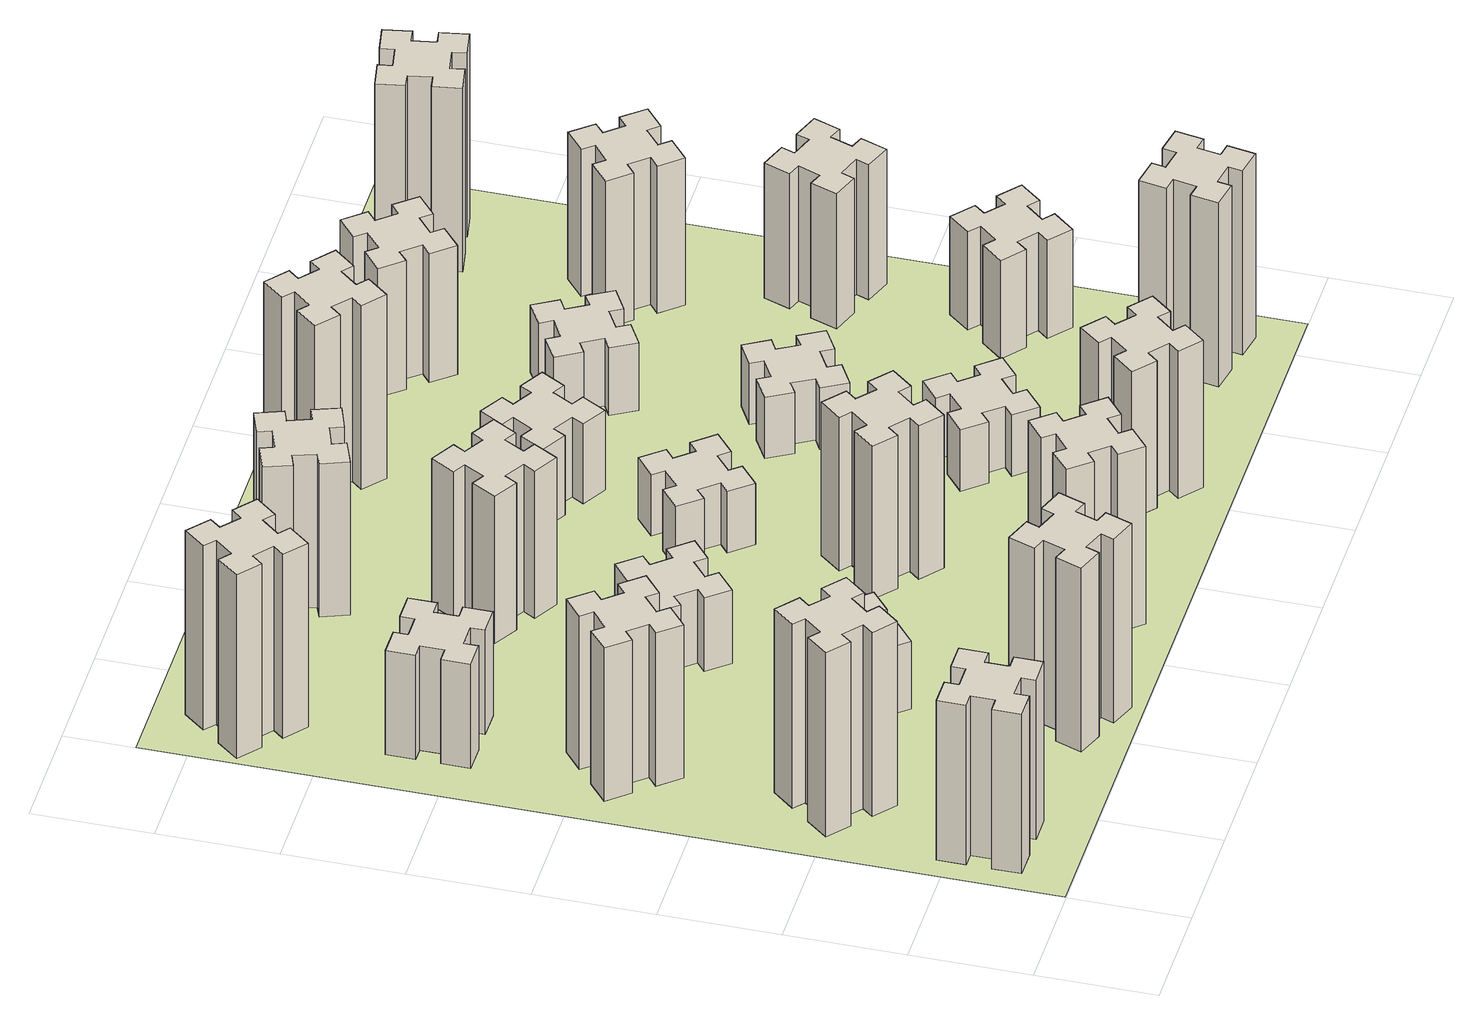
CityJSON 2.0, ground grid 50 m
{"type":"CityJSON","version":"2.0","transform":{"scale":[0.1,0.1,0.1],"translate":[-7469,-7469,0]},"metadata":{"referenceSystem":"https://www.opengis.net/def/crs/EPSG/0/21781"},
"CityObjects":{
"building1":{"type":"Building","attributes":{"class":"1000","function":"1000","usage":"1000","yearOfConstruction":2016,"roofType":"1000","measuredHeight":78,"storeysAboveGround":30,"storeysBelowGround":0},"geometry":[{"type":"Solid","lod":"1","boundaries":[[[[0,1,2,3,4,5,6,7,8,9,10,11,12,13,14,15,16,17,18,19]],[[17,16,20,21]],[[16,15,22,20]],[[15,14,23,22]],[[14,13,24,23]],[[13,12,25,24]],[[12,11,26,25]],[[11,10,27,26]],[[10,9,28,27]],[[9,8,29,28]],[[8,7,30,29]],[[7,6,31,30]],[[6,5,32,31]],[[5,4,33,32]],[[4,3,34,33]],[[3,2,35,34]],[[2,1,36,35]],[[1,0,37,36]],[[0,19,38,37]],[[19,18,39,38]],[[18,17,21,39]],[[24,25,26,27,28,29,30,31,32,33,34,35,36,37,38,39,21,20,22,23]]]]}]},
"building2":{"type":"Building","attributes":{"class":"1000","function":"1000","usage":"1000","yearOfConstruction":2016,"roofType":"1000","measuredHeight":90,"storeysAboveGround":30,"storeysBelowGround":0},"geometry":[{"type":"Solid","lod":"1","boundaries":[[[[40,41,42,43,44,45,46,47,48,49,50,51,52,53,54,55,56,57,58,59]],[[57,56,60,61]],[[56,55,62,60]],[[55,54,63,62]],[[54,53,64,63]],[[53,52,65,64]],[[52,51,66,65]],[[51,50,67,66]],[[50,49,68,67]],[[49,48,69,68]],[[48,47,70,69]],[[47,46,71,70]],[[46,45,72,71]],[[45,44,73,72]],[[44,43,74,73]],[[43,42,75,74]],[[42,41,76,75]],[[41,40,77,76]],[[40,59,78,77]],[[59,58,79,78]],[[58,57,61,79]],[[64,65,66,67,68,69,70,71,72,73,74,75,76,77,78,79,61,60,62,63]]]]}]},
"building3":{"type":"Building","attributes":{"class":"1000","function":"1000","usage":"1000","yearOfConstruction":2016,"roofType":"1000","measuredHeight":75,"storeysAboveGround":30,"storeysBelowGround":0},"geometry":[{"type":"Solid","lod":"1","boundaries":[[[[80,81,82,83,84,85,86,87,88,89,90,91,92,93,94,95,96,97,98,99]],[[97,96,100,101]],[[96,95,102,100]],[[95,94,103,102]],[[94,93,104,103]],[[93,92,105,104]],[[92,91,106,105]],[[91,90,107,106]],[[90,89,108,107]],[[89,88,109,108]],[[88,87,110,109]],[[87,86,111,110]],[[86,85,112,111]],[[85,84,113,112]],[[84,83,114,113]],[[83,82,115,114]],[[82,81,116,115]],[[81,80,117,116]],[[80,99,118,117]],[[99,98,119,118]],[[98,97,101,119]],[[104,105,106,107,108,109,110,111,112,113,114,115,116,117,118,119,101,100,102,103]]]]}]},
"building4":{"type":"Building","attributes":{"class":"1000","function":"1000","usage":"1000","yearOfConstruction":2016,"roofType":"1000","measuredHeight":51,"storeysAboveGround":30,"storeysBelowGround":0},"geometry":[{"type":"Solid","lod":"1","boundaries":[[[[120,121,122,123,124,125,126,127,128,129,130,131,132,133,134,135,136,137,138,139]],[[137,136,140,141]],[[136,135,142,140]],[[135,134,143,142]],[[134,133,144,143]],[[133,132,145,144]],[[132,131,146,145]],[[131,130,147,146]],[[130,129,148,147]],[[129,128,149,148]],[[128,127,150,149]],[[127,126,151,150]],[[126,125,152,151]],[[125,124,153,152]],[[124,123,154,153]],[[123,122,155,154]],[[122,121,156,155]],[[121,120,157,156]],[[120,139,158,157]],[[139,138,159,158]],[[138,137,141,159]],[[144,145,146,147,148,149,150,151,152,153,154,155,156,157,158,159,141,140,142,143]]]]}]},
"building5":{"type":"Building","attributes":{"class":"1000","function":"1000","usage":"1000","yearOfConstruction":2016,"roofType":"1000","measuredHeight":90,"storeysAboveGround":30,"storeysBelowGround":0},"geometry":[{"type":"Solid","lod":"1","boundaries":[[[[160,161,162,163,164,165,166,167,168,169,170,171,172,173,174,175,176,177,178,179]],[[177,176,180,181]],[[176,175,182,180]],[[175,174,183,182]],[[174,173,184,183]],[[173,172,185,184]],[[172,171,186,185]],[[171,170,187,186]],[[170,169,188,187]],[[169,168,189,188]],[[168,167,190,189]],[[167,166,191,190]],[[166,165,192,191]],[[165,164,193,192]],[[164,163,194,193]],[[163,162,195,194]],[[162,161,196,195]],[[161,160,197,196]],[[160,179,198,197]],[[179,178,199,198]],[[178,177,181,199]],[[184,185,186,187,188,189,190,191,192,193,194,195,196,197,198,199,181,180,182,183]]]]}]},
"building6":{"type":"Building","attributes":{"class":"1000","function":"1000","usage":"1000","yearOfConstruction":2016,"roofType":"1000","measuredHeight":90,"storeysAboveGround":30,"storeysBelowGround":0},"geometry":[{"type":"Solid","lod":"1","boundaries":[[[[200,201,202,203,204,205,206,207,208,209,210,211,212,213,214,215,216,217,218,219]],[[217,216,220,221]],[[216,215,222,220]],[[215,214,223,222]],[[214,213,224,223]],[[213,212,225,224]],[[212,211,226,225]],[[211,210,227,226]],[[210,209,228,227]],[[209,208,229,228]],[[208,207,230,229]],[[207,206,231,230]],[[206,205,232,231]],[[205,204,233,232]],[[204,203,234,233]],[[203,202,235,234]],[[202,201,236,235]],[[201,200,237,236]],[[200,219,238,237]],[[219,218,239,238]],[[218,217,221,239]],[[224,225,226,227,228,229,230,231,232,233,234,235,236,237,238,239,221,220,222,223]]]]}]},
"building7":{"type":"Building","attributes":{"class":"1000","function":"1000","usage":"1000","yearOfConstruction":2016,"roofType":"1000","measuredHeight":33,"storeysAboveGround":30,"storeysBelowGround":0},"geometry":[{"type":"Solid","lod":"1","boundaries":[[[[240,241,242,243,244,245,246,247,248,249,250,251,252,253,254,255,256,257,258,259]],[[257,256,260,261]],[[256,255,262,260]],[[255,254,263,262]],[[254,253,264,263]],[[253,252,265,264]],[[252,251,266,265]],[[251,250,267,266]],[[250,249,268,267]],[[249,248,269,268]],[[248,247,270,269]],[[247,246,271,270]],[[246,245,272,271]],[[245,244,273,272]],[[244,243,274,273]],[[243,242,275,274]],[[242,241,276,275]],[[241,240,277,276]],[[240,259,278,277]],[[259,258,279,278]],[[258,257,261,279]],[[264,265,266,267,268,269,270,271,272,273,274,275,276,277,278,279,261,260,262,263]]]]}]},
"building8":{"type":"Building","attributes":{"class":"1000","function":"1000","usage":"1000","yearOfConstruction":2016,"roofType":"1000","measuredHeight":36,"storeysAboveGround":30,"storeysBelowGround":0},"geometry":[{"type":"Solid","lod":"1","boundaries":[[[[280,281,282,283,284,285,286,287,288,289,290,291,292,293,294,295,296,297,298,299]],[[297,296,300,301]],[[296,295,302,300]],[[295,294,303,302]],[[294,293,304,303]],[[293,292,305,304]],[[292,291,306,305]],[[291,290,307,306]],[[290,289,308,307]],[[289,288,309,308]],[[288,287,310,309]],[[287,286,311,310]],[[286,285,312,311]],[[285,284,313,312]],[[284,283,314,313]],[[283,282,315,314]],[[282,281,316,315]],[[281,280,317,316]],[[280,299,318,317]],[[299,298,319,318]],[[298,297,301,319]],[[304,305,306,307,308,309,310,311,312,313,314,315,316,317,318,319,301,300,302,303]]]]}]},
"building9":{"type":"Building","attributes":{"class":"1000","function":"1000","usage":"1000","yearOfConstruction":2016,"roofType":"1000","measuredHeight":87,"storeysAboveGround":30,"storeysBelowGround":0},"geometry":[{"type":"Solid","lod":"1","boundaries":[[[[320,321,322,323,324,325,326,327,328,329,330,331,332,333,334,335,336,337,338,339]],[[337,336,340,341]],[[336,335,342,340]],[[335,334,343,342]],[[334,333,344,343]],[[333,332,345,344]],[[332,331,346,345]],[[331,330,347,346]],[[330,329,348,347]],[[329,328,349,348]],[[328,327,350,349]],[[327,326,351,350]],[[326,325,352,351]],[[325,324,353,352]],[[324,323,354,353]],[[323,322,355,354]],[[322,321,356,355]],[[321,320,357,356]],[[320,339,358,357]],[[339,338,359,358]],[[338,337,341,359]],[[344,345,346,347,348,349,350,351,352,353,354,355,356,357,358,359,341,340,342,343]]]]}]},
"building10":{"type":"Building","attributes":{"class":"1000","function":"1000","usage":"1000","yearOfConstruction":2016,"roofType":"1000","measuredHeight":72,"storeysAboveGround":30,"storeysBelowGround":0},"geometry":[{"type":"Solid","lod":"1","boundaries":[[[[360,361,362,363,364,365,366,367,368,369,370,371,372,373,374,375,376,377,378,379]],[[377,376,380,381]],[[376,375,382,380]],[[375,374,383,382]],[[374,373,384,383]],[[373,372,385,384]],[[372,371,386,385]],[[371,370,387,386]],[[370,369,388,387]],[[369,368,389,388]],[[368,367,390,389]],[[367,366,391,390]],[[366,365,392,391]],[[365,364,393,392]],[[364,363,394,393]],[[363,362,395,394]],[[362,361,396,395]],[[361,360,397,396]],[[360,379,398,397]],[[379,378,399,398]],[[378,377,381,399]],[[384,385,386,387,388,389,390,391,392,393,394,395,396,397,398,399,381,380,382,383]]]]}]},
"building11":{"type":"Building","attributes":{"class":"1000","function":"1000","usage":"1000","yearOfConstruction":2016,"roofType":"1000","measuredHeight":75,"storeysAboveGround":30,"storeysBelowGround":0},"geometry":[{"type":"Solid","lod":"1","boundaries":[[[[400,401,402,403,404,405,406,407,408,409,410,411,412,413,414,415,416,417,418,419]],[[417,416,420,421]],[[416,415,422,420]],[[415,414,423,422]],[[414,413,424,423]],[[413,412,425,424]],[[412,411,426,425]],[[411,410,427,426]],[[410,409,428,427]],[[409,408,429,428]],[[408,407,430,429]],[[407,406,431,430]],[[406,405,432,431]],[[405,404,433,432]],[[404,403,434,433]],[[403,402,435,434]],[[402,401,436,435]],[[401,400,437,436]],[[400,419,438,437]],[[419,418,439,438]],[[418,417,421,439]],[[424,425,426,427,428,429,430,431,432,433,434,435,436,437,438,439,421,420,422,423]]]]}]},
"building12":{"type":"Building","attributes":{"class":"1000","function":"1000","usage":"1000","yearOfConstruction":2016,"roofType":"1000","measuredHeight":75,"storeysAboveGround":30,"storeysBelowGround":0},"geometry":[{"type":"Solid","lod":"1","boundaries":[[[[440,441,442,443,444,445,446,447,448,449,450,451,452,453,454,455,456,457,458,459]],[[457,456,460,461]],[[456,455,462,460]],[[455,454,463,462]],[[454,453,464,463]],[[453,452,465,464]],[[452,451,466,465]],[[451,450,467,466]],[[450,449,468,467]],[[449,448,469,468]],[[448,447,470,469]],[[447,446,471,470]],[[446,445,472,471]],[[445,444,473,472]],[[444,443,474,473]],[[443,442,475,474]],[[442,441,476,475]],[[441,440,477,476]],[[440,459,478,477]],[[459,458,479,478]],[[458,457,461,479]],[[464,465,466,467,468,469,470,471,472,473,474,475,476,477,478,479,461,460,462,463]]]]}]},
"building13":{"type":"Building","attributes":{"class":"1000","function":"1000","usage":"1000","yearOfConstruction":2016,"roofType":"1000","measuredHeight":30,"storeysAboveGround":30,"storeysBelowGround":0},"geometry":[{"type":"Solid","lod":"1","boundaries":[[[[480,481,482,483,484,485,486,487,488,489,490,491,492,493,494,495,496,497,498,499]],[[497,496,500,501]],[[496,495,502,500]],[[495,494,503,502]],[[494,493,504,503]],[[493,492,505,504]],[[492,491,506,505]],[[491,490,507,506]],[[490,489,508,507]],[[489,488,509,508]],[[488,487,510,509]],[[487,486,511,510]],[[486,485,512,511]],[[485,484,513,512]],[[484,483,514,513]],[[483,482,515,514]],[[482,481,516,515]],[[481,480,517,516]],[[480,499,518,517]],[[499,498,519,518]],[[498,497,501,519]],[[504,505,506,507,508,509,510,511,512,513,514,515,516,517,518,519,501,500,502,503]]]]}]},
"building14":{"type":"Building","attributes":{"class":"1000","function":"1000","usage":"1000","yearOfConstruction":2016,"roofType":"1000","measuredHeight":72,"storeysAboveGround":30,"storeysBelowGround":0},"geometry":[{"type":"Solid","lod":"1","boundaries":[[[[520,521,522,523,524,525,526,527,528,529,530,531,532,533,534,535,536,537,538,539]],[[537,536,540,541]],[[536,535,542,540]],[[535,534,543,542]],[[534,533,544,543]],[[533,532,545,544]],[[532,531,546,545]],[[531,530,547,546]],[[530,529,548,547]],[[529,528,549,548]],[[528,527,550,549]],[[527,526,551,550]],[[526,525,552,551]],[[525,524,553,552]],[[524,523,554,553]],[[523,522,555,554]],[[522,521,556,555]],[[521,520,557,556]],[[520,539,558,557]],[[539,538,559,558]],[[538,537,541,559]],[[544,545,546,547,548,549,550,551,552,553,554,555,556,557,558,559,541,540,542,543]]]]}]},
"building15":{"type":"Building","attributes":{"class":"1000","function":"1000","usage":"1000","yearOfConstruction":2016,"roofType":"1000","measuredHeight":39,"storeysAboveGround":30,"storeysBelowGround":0},"geometry":[{"type":"Solid","lod":"1","boundaries":[[[[560,561,562,563,564,565,566,567,568,569,570,571,572,573,574,575,576,577,578,579]],[[577,576,580,581]],[[576,575,582,580]],[[575,574,583,582]],[[574,573,584,583]],[[573,572,585,584]],[[572,571,586,585]],[[571,570,587,586]],[[570,569,588,587]],[[569,568,589,588]],[[568,567,590,589]],[[567,566,591,590]],[[566,565,592,591]],[[565,564,593,592]],[[564,563,594,593]],[[563,562,595,594]],[[562,561,596,595]],[[561,560,597,596]],[[560,579,598,597]],[[579,578,599,598]],[[578,577,581,599]],[[584,585,586,587,588,589,590,591,592,593,594,595,596,597,598,599,581,580,582,583]]]]}]},
"building16":{"type":"Building","attributes":{"class":"1000","function":"1000","usage":"1000","yearOfConstruction":2016,"roofType":"1000","measuredHeight":90,"storeysAboveGround":30,"storeysBelowGround":0},"geometry":[{"type":"Solid","lod":"1","boundaries":[[[[600,601,602,603,604,605,606,607,608,609,610,611,612,613,614,615,616,617,618,619]],[[617,616,620,621]],[[616,615,622,620]],[[615,614,623,622]],[[614,613,624,623]],[[613,612,625,624]],[[612,611,626,625]],[[611,610,627,626]],[[610,609,628,627]],[[609,608,629,628]],[[608,607,630,629]],[[607,606,631,630]],[[606,605,632,631]],[[605,604,633,632]],[[604,603,634,633]],[[603,602,635,634]],[[602,601,636,635]],[[601,600,637,636]],[[600,619,638,637]],[[619,618,639,638]],[[618,617,621,639]],[[624,625,626,627,628,629,630,631,632,633,634,635,636,637,638,639,621,620,622,623]]]]}]},
"building17":{"type":"Building","attributes":{"class":"1000","function":"1000","usage":"1000","yearOfConstruction":2016,"roofType":"1000","measuredHeight":30,"storeysAboveGround":30,"storeysBelowGround":0},"geometry":[{"type":"Solid","lod":"1","boundaries":[[[[640,641,642,643,644,645,646,647,648,649,650,651,652,653,654,655,656,657,658,659]],[[657,656,660,661]],[[656,655,662,660]],[[655,654,663,662]],[[654,653,664,663]],[[653,652,665,664]],[[652,651,666,665]],[[651,650,667,666]],[[650,649,668,667]],[[649,648,669,668]],[[648,647,670,669]],[[647,646,671,670]],[[646,645,672,671]],[[645,644,673,672]],[[644,643,674,673]],[[643,642,675,674]],[[642,641,676,675]],[[641,640,677,676]],[[640,659,678,677]],[[659,658,679,678]],[[658,657,661,679]],[[664,665,666,667,668,669,670,671,672,673,674,675,676,677,678,679,661,660,662,663]]]]}]},
"building18":{"type":"Building","attributes":{"class":"1000","function":"1000","usage":"1000","yearOfConstruction":2016,"roofType":"1000","measuredHeight":30,"storeysAboveGround":30,"storeysBelowGround":0},"geometry":[{"type":"Solid","lod":"1","boundaries":[[[[680,681,682,683,684,685,686,687,688,689,690,691,692,693,694,695,696,697,698,699]],[[697,696,700,701]],[[696,695,702,700]],[[695,694,703,702]],[[694,693,704,703]],[[693,692,705,704]],[[692,691,706,705]],[[691,690,707,706]],[[690,689,708,707]],[[689,688,709,708]],[[688,687,710,709]],[[687,686,711,710]],[[686,685,712,711]],[[685,684,713,712]],[[684,683,714,713]],[[683,682,715,714]],[[682,681,716,715]],[[681,680,717,716]],[[680,699,718,717]],[[699,698,719,718]],[[698,697,701,719]],[[704,705,706,707,708,709,710,711,712,713,714,715,716,717,718,719,701,700,702,703]]]]}]},
"building19":{"type":"Building","attributes":{"class":"1000","function":"1000","usage":"1000","yearOfConstruction":2016,"roofType":"1000","measuredHeight":33,"storeysAboveGround":30,"storeysBelowGround":0},"geometry":[{"type":"Solid","lod":"1","boundaries":[[[[720,721,722,723,724,725,726,727,728,729,730,731,732,733,734,735,736,737,738,739]],[[737,736,740,741]],[[736,735,742,740]],[[735,734,743,742]],[[734,733,744,743]],[[733,732,745,744]],[[732,731,746,745]],[[731,730,747,746]],[[730,729,748,747]],[[729,728,749,748]],[[728,727,750,749]],[[727,726,751,750]],[[726,725,752,751]],[[725,724,753,752]],[[724,723,754,753]],[[723,722,755,754]],[[722,721,756,755]],[[721,720,757,756]],[[720,739,758,757]],[[739,738,759,758]],[[738,737,741,759]],[[744,745,746,747,748,749,750,751,752,753,754,755,756,757,758,759,741,740,742,743]]]]}]},
"building20":{"type":"Building","attributes":{"class":"1000","function":"1000","usage":"1000","yearOfConstruction":2016,"roofType":"1000","measuredHeight":90,"storeysAboveGround":30,"storeysBelowGround":0},"geometry":[{"type":"Solid","lod":"1","boundaries":[[[[760,761,762,763,764,765,766,767,768,769,770,771,772,773,774,775,776,777,778,779]],[[777,776,780,781]],[[776,775,782,780]],[[775,774,783,782]],[[774,773,784,783]],[[773,772,785,784]],[[772,771,786,785]],[[771,770,787,786]],[[770,769,788,787]],[[769,768,789,788]],[[768,767,790,789]],[[767,766,791,790]],[[766,765,792,791]],[[765,764,793,792]],[[764,763,794,793]],[[763,762,795,794]],[[762,761,796,795]],[[761,760,797,796]],[[760,779,798,797]],[[779,778,799,798]],[[778,777,781,799]],[[784,785,786,787,788,789,790,791,792,793,794,795,796,797,798,799,781,780,782,783]]]]}]},
"building21":{"type":"Building","attributes":{"class":"1000","function":"1000","usage":"1000","yearOfConstruction":2016,"roofType":"1000","measuredHeight":63,"storeysAboveGround":30,"storeysBelowGround":0},"geometry":[{"type":"Solid","lod":"1","boundaries":[[[[800,801,802,803,804,805,806,807,808,809,810,811,812,813,814,815,816,817,818,819]],[[817,816,820,821]],[[816,815,822,820]],[[815,814,823,822]],[[814,813,824,823]],[[813,812,825,824]],[[812,811,826,825]],[[811,810,827,826]],[[810,809,828,827]],[[809,808,829,828]],[[808,807,830,829]],[[807,806,831,830]],[[806,805,832,831]],[[805,804,833,832]],[[804,803,834,833]],[[803,802,835,834]],[[802,801,836,835]],[[801,800,837,836]],[[800,819,838,837]],[[819,818,839,838]],[[818,817,821,839]],[[824,825,826,827,828,829,830,831,832,833,834,835,836,837,838,839,821,820,822,823]]]]}]},
"building22":{"type":"Building","attributes":{"class":"1000","function":"1000","usage":"1000","yearOfConstruction":2016,"roofType":"1000","measuredHeight":48,"storeysAboveGround":30,"storeysBelowGround":0},"geometry":[{"type":"Solid","lod":"1","boundaries":[[[[840,841,842,843,844,845,846,847,848,849,850,851,852,853,854,855,856,857,858,859]],[[857,856,860,861]],[[856,855,862,860]],[[855,854,863,862]],[[854,853,864,863]],[[853,852,865,864]],[[852,851,866,865]],[[851,850,867,866]],[[850,849,868,867]],[[849,848,869,868]],[[848,847,870,869]],[[847,846,871,870]],[[846,845,872,871]],[[845,844,873,872]],[[844,843,874,873]],[[843,842,875,874]],[[842,841,876,875]],[[841,840,877,876]],[[840,859,878,877]],[[859,858,879,878]],[[858,857,861,879]],[[864,865,866,867,868,869,870,871,872,873,874,875,876,877,878,879,861,860,862,863]]]]}]},
"building23":{"type":"Building","attributes":{"class":"1000","function":"1000","usage":"1000","yearOfConstruction":2016,"roofType":"1000","measuredHeight":66,"storeysAboveGround":30,"storeysBelowGround":0},"geometry":[{"type":"Solid","lod":"1","boundaries":[[[[880,881,882,883,884,885,886,887,888,889,890,891,892,893,894,895,896,897,898,899]],[[897,896,900,901]],[[896,895,902,900]],[[895,894,903,902]],[[894,893,904,903]],[[893,892,905,904]],[[892,891,906,905]],[[891,890,907,906]],[[890,889,908,907]],[[889,888,909,908]],[[888,887,910,909]],[[887,886,911,910]],[[886,885,912,911]],[[885,884,913,912]],[[884,883,914,913]],[[883,882,915,914]],[[882,881,916,915]],[[881,880,917,916]],[[880,899,918,917]],[[899,898,919,918]],[[898,897,901,919]],[[904,905,906,907,908,909,910,911,912,913,914,915,916,917,918,919,901,900,902,903]]]]}]},
"building24":{"type":"Building","attributes":{"class":"1000","function":"1000","usage":"1000","yearOfConstruction":2016,"roofType":"1000","measuredHeight":72,"storeysAboveGround":30,"storeysBelowGround":0},"geometry":[{"type":"Solid","lod":"1","boundaries":[[[[920,921,922,923,924,925,926,927,928,929,930,931,932,933,934,935,936,937,938,939]],[[937,936,940,941]],[[936,935,942,940]],[[935,934,943,942]],[[934,933,944,943]],[[933,932,945,944]],[[932,931,946,945]],[[931,930,947,946]],[[930,929,948,947]],[[929,928,949,948]],[[928,927,950,949]],[[927,926,951,950]],[[926,925,952,951]],[[925,924,953,952]],[[924,923,954,953]],[[923,922,955,954]],[[922,921,956,955]],[[921,920,957,956]],[[920,939,958,957]],[[939,938,959,958]],[[938,937,941,959]],[[944,945,946,947,948,949,950,951,952,953,954,955,956,957,958,959,941,940,942,943]]]]}]},
"building25":{"type":"Building","attributes":{"class":"1000","function":"1000","usage":"1000","yearOfConstruction":2016,"roofType":"1000","measuredHeight":90,"storeysAboveGround":30,"storeysBelowGround":0},"geometry":[{"type":"Solid","lod":"1","boundaries":[[[[960,961,962,963,964,965,966,967,968,969,970,971,972,973,974,975,976,977,978,979]],[[977,976,980,981]],[[976,975,982,980]],[[975,974,983,982]],[[974,973,984,983]],[[973,972,985,984]],[[972,971,986,985]],[[971,970,987,986]],[[970,969,988,987]],[[969,968,989,988]],[[968,967,990,989]],[[967,966,991,990]],[[966,965,992,991]],[[965,964,993,992]],[[964,963,994,993]],[[963,962,995,994]],[[962,961,996,995]],[[961,960,997,996]],[[960,979,998,997]],[[979,978,999,998]],[[978,977,981,999]],[[984,985,986,987,988,989,990,991,992,993,994,995,996,997,998,999,981,980,982,983]]]]}]},
"landuse1":{"type":"LandUse","attributes":{"name":"plot1","function":"1010"},"geometry":[{"type":"MultiSurface","lod":"1","boundaries":[[[1000,1001,1002,1003]]]}]}
},
"vertices":[
[165,425,0],[165,325,0],[105,325,0],[105,205,0],[225,205,0],[225,265,0],[325,265,0],[325,205,0],[445,205,0],[445,325,0],[385,325,0],[385,425,0],[445,425,0],[445,545,0],[325,545,0],[325,485,0],[225,485,0],[225,545,0],[105,545,0],[105,425,0],[225,485,780],[225,545,780],[325,485,780],[325,545,780],[445,545,780],[445,425,780],[385,425,780],[385,325,780],[445,325,780],[445,205,780],[325,205,780],[325,265,780],[225,265,780],[225,205,780],[105,205,780],[105,325,780],[165,325,780],[165,425,780],[105,425,780],[105,545,780],
[484,1067,0],[408,1132,0],[446,1178,0],[354,1255,0],[277,1163,0],[323,1124,0],[259,1048,0],[213,1086,0],[136,994,0],[228,917,0],[266,963,0],[343,899,0],[304,853,0],[396,776,0],[473,868,0],[427,906,0],[492,983,0],[538,944,0],[615,1036,0],[523,1113,0],[492,983,900],[538,944,900],[427,906,900],[473,868,900],[396,776,900],[304,853,900],[343,899,900],[266,963,900],[228,917,900],[136,994,900],[213,1086,900],[259,1048,900],[323,1124,900],[277,1163,900],[354,1255,900],[446,1178,900],[408,1132,900],[484,1067,900],[523,1113,900],[615,1036,900],
[492,1888,0],[427,1964,0],[473,2003,0],[396,2095,0],[304,2018,0],[343,1972,0],[266,1907,0],[228,1953,0],[136,1876,0],[213,1784,0],[259,1823,0],[323,1746,0],[277,1708,0],[354,1616,0],[446,1693,0],[408,1739,0],[484,1803,0],[523,1757,0],[615,1834,0],[538,1926,0],[484,1803,750],[523,1757,750],[408,1739,750],[446,1693,750],[354,1616,750],[277,1708,750],[323,1746,750],[259,1823,750],[213,1784,750],[136,1876,750],[228,1953,750],[266,1907,750],[343,1972,750],[304,2018,750],[396,2095,750],[473,2003,750],[427,1964,750],[492,1888,750],[538,1926,750],[615,1834,750],
[485,2545,0],[485,2645,0],[545,2645,0],[545,2765,0],[425,2765,0],[425,2705,0],[325,2705,0],[325,2765,0],[205,2765,0],[205,2645,0],[265,2645,0],[265,2545,0],[205,2545,0],[205,2425,0],[325,2425,0],[325,2485,0],[425,2485,0],[425,2425,0],[545,2425,0],[545,2545,0],[425,2485,510],[425,2425,510],[325,2485,510],[325,2425,510],[205,2425,510],[205,2545,510],[265,2545,510],[265,2645,510],[205,2645,510],[205,2765,510],[325,2765,510],[325,2705,510],[425,2705,510],[425,2765,510],[545,2765,510],[545,2645,510],[485,2645,510],[485,2545,510],[545,2545,510],[545,2425,510],
[1029,360,0],[995,266,0],[939,287,0],[897,174,0],[1010,133,0],[1031,189,0],[1125,155,0],[1104,99,0],[1217,57,0],[1258,170,0],[1202,191,0],[1236,285,0],[1292,264,0],[1333,377,0],[1220,418,0],[1200,362,0],[1106,396,0],[1127,452,0],[1014,493,0],[973,380,0],[1106,396,900],[1127,452,900],[1200,362,900],[1220,418,900],[1333,377,900],[1292,264,900],[1236,285,900],[1202,191,900],[1258,170,900],[1217,57,900],[1104,99,900],[1125,155,900],[1031,189,900],[1010,133,900],[897,174,900],[939,287,900],[995,266,900],[1029,360,900],[973,380,900],[1014,493,900],
[384,3387,0],[308,3452,0],[346,3498,0],[254,3575,0],[177,3483,0],[223,3444,0],[159,3368,0],[113,3406,0],[36,3314,0],[128,3237,0],[166,3283,0],[243,3219,0],[204,3173,0],[296,3096,0],[373,3188,0],[327,3226,0],[392,3303,0],[438,3264,0],[515,3356,0],[423,3433,0],[392,3303,900],[438,3264,900],[327,3226,900],[373,3188,900],[296,3096,900],[204,3173,900],[243,3219,900],[166,3283,900],[128,3237,900],[36,3314,900],[113,3406,900],[159,3368,900],[223,3444,900],[177,3483,900],[254,3575,900],[346,3498,900],[308,3452,900],[384,3387,900],[423,3433,900],[515,3356,900],
[983,1232,0],[906,1167,0],[868,1213,0],[776,1136,0],[853,1044,0],[899,1083,0],[963,1006,0],[917,968,0],[994,876,0],[1086,953,0],[1048,999,0],[1124,1063,0],[1163,1017,0],[1255,1094,0],[1178,1186,0],[1132,1148,0],[1067,1224,0],[1113,1263,0],[1036,1355,0],[944,1278,0],[1067,1224,330],[1113,1263,330],[1132,1148,330],[1178,1186,330],[1255,1094,330],[1163,1017,330],[1124,1063,330],[1048,999,330],[1086,953,330],[994,876,330],[917,968,330],[963,1006,330],[899,1083,330],[853,1044,330],[776,1136,330],[868,1213,330],[906,1167,330],[983,1232,330],[944,1278,330],[1036,1355,330],
[1083,1972,0],[1006,1907,0],[968,1953,0],[876,1876,0],[953,1784,0],[999,1823,0],[1063,1746,0],[1017,1708,0],[1094,1616,0],[1186,1693,0],[1148,1739,0],[1224,1803,0],[1263,1757,0],[1355,1834,0],[1278,1926,0],[1232,1888,0],[1167,1964,0],[1213,2003,0],[1136,2095,0],[1044,2018,0],[1167,1964,360],[1213,2003,360],[1232,1888,360],[1278,1926,360],[1355,1834,360],[1263,1757,360],[1224,1803,360],[1148,1739,360],[1186,1693,360],[1094,1616,360],[1017,1708,360],[1063,1746,360],[999,1823,360],[953,1784,360],[876,1876,360],[968,1953,360],[1006,1907,360],[1083,1972,360],[1044,2018,360],[1136,2095,360],
[1639,343,0],[1703,266,0],[1657,228,0],[1734,136,0],[1826,213,0],[1788,259,0],[1864,323,0],[1903,277,0],[1995,354,0],[1918,446,0],[1872,408,0],[1807,484,0],[1853,523,0],[1776,615,0],[1684,538,0],[1723,492,0],[1646,427,0],[1608,473,0],[1516,396,0],[1593,304,0],[1646,427,870],[1608,473,870],[1723,492,870],[1684,538,870],[1776,615,870],[1853,523,870],[1807,484,870],[1872,408,870],[1918,446,870],[1995,354,870],[1903,277,870],[1864,323,870],[1788,259,870],[1826,213,870],[1734,136,870],[1657,228,870],[1703,266,870],[1639,343,870],[1593,304,870],[1516,396,870],
[1314,2666,0],[1227,2716,0],[1257,2768,0],[1153,2828,0],[1093,2724,0],[1145,2694,0],[1095,2607,0],[1043,2637,0],[983,2533,0],[1087,2473,0],[1117,2525,0],[1204,2475,0],[1174,2423,0],[1278,2363,0],[1338,2467,0],[1286,2497,0],[1336,2584,0],[1388,2554,0],[1448,2658,0],[1344,2718,0],[1336,2584,720],[1388,2554,720],[1286,2497,720],[1338,2467,720],[1278,2363,720],[1174,2423,720],[1204,2475,720],[1117,2525,720],[1087,2473,720],[983,2533,720],[1043,2637,720],[1095,2607,720],[1145,2694,720],[1093,2724,720],[1153,2828,720],[1257,2768,720],[1227,2716,720],[1314,2666,720],[1344,2718,720],[1448,2658,720],
[1125,3456,0],[1031,3422,0],[1010,3478,0],[897,3437,0],[939,3324,0],[995,3345,0],[1029,3251,0],[973,3230,0],[1014,3117,0],[1127,3159,0],[1106,3215,0],[1200,3249,0],[1220,3193,0],[1333,3234,0],[1292,3347,0],[1236,3326,0],[1202,3420,0],[1258,3440,0],[1217,3553,0],[1104,3512,0],[1202,3420,750],[1258,3440,750],[1236,3326,750],[1292,3347,750],[1333,3234,750],[1220,3193,750],[1200,3249,750],[1106,3215,750],[1127,3159,750],[1014,3117,750],[973,3230,750],[1029,3251,750],[995,3345,750],[939,3324,750],[897,3437,750],[1010,3478,750],[1031,3422,750],[1125,3456,750],[1104,3512,750],[1217,3553,750],
[1803,1324,0],[1739,1248,0],[1693,1286,0],[1616,1194,0],[1708,1117,0],[1746,1163,0],[1823,1099,0],[1784,1053,0],[1876,976,0],[1953,1068,0],[1907,1106,0],[1972,1183,0],[2018,1144,0],[2095,1236,0],[2003,1313,0],[1964,1267,0],[1888,1332,0],[1926,1378,0],[1834,1455,0],[1757,1363,0],[1888,1332,750],[1926,1378,750],[1964,1267,750],[2003,1313,750],[2095,1236,750],[2018,1144,750],[1972,1183,750],[1907,1106,750],[1953,1068,750],[1876,976,750],[1784,1053,750],[1823,1099,750],[1746,1163,750],[1708,1117,750],[1616,1194,750],[1693,1286,750],[1739,1248,750],[1803,1324,750],[1757,1363,750],[1834,1455,750],
[1972,1988,0],[1907,2064,0],[1953,2103,0],[1876,2195,0],[1784,2118,0],[1823,2072,0],[1746,2007,0],[1708,2053,0],[1616,1976,0],[1693,1884,0],[1739,1923,0],[1803,1846,0],[1757,1808,0],[1834,1716,0],[1926,1793,0],[1888,1839,0],[1964,1903,0],[2003,1857,0],[2095,1934,0],[2018,2026,0],[1964,1903,300],[2003,1857,300],[1888,1839,300],[1926,1793,300],[1834,1716,300],[1757,1808,300],[1803,1846,300],[1739,1923,300],[1693,1884,300],[1616,1976,300],[1708,2053,300],[1746,2007,300],[1823,2072,300],[1784,2118,300],[1876,2195,300],[1953,2103,300],[1907,2064,300],[1972,1988,300],[2018,2026,300],[2095,1934,300],
[2486,323,0],[2563,259,0],[2524,213,0],[2616,136,0],[2693,228,0],[2647,266,0],[2712,343,0],[2758,304,0],[2835,396,0],[2743,473,0],[2704,427,0],[2628,492,0],[2666,538,0],[2574,615,0],[2497,523,0],[2543,484,0],[2479,408,0],[2433,446,0],[2356,354,0],[2448,277,0],[2479,408,720],[2433,446,720],[2543,484,720],[2497,523,720],[2574,615,720],[2666,538,720],[2628,492,720],[2704,427,720],[2743,473,720],[2835,396,720],[2758,304,720],[2712,343,720],[2647,266,720],[2693,228,720],[2616,136,720],[2524,213,720],[2563,259,720],[2486,323,720],[2448,277,720],[2356,354,720],
[2026,2497,0],[2076,2584,0],[2128,2554,0],[2188,2658,0],[2084,2718,0],[2054,2666,0],[1967,2716,0],[1997,2768,0],[1893,2828,0],[1833,2724,0],[1885,2694,0],[1835,2607,0],[1783,2637,0],[1723,2533,0],[1827,2473,0],[1857,2525,0],[1944,2475,0],[1914,2423,0],[2018,2363,0],[2078,2467,0],[1944,2475,390],[1914,2423,390],[1857,2525,390],[1827,2473,390],[1723,2533,390],[1783,2637,390],[1835,2607,390],[1885,2694,390],[1833,2724,390],[1893,2828,390],[1997,2768,390],[1967,2716,390],[2054,2666,390],[2084,2718,390],[2188,2658,390],[2128,2554,390],[2076,2584,390],[2026,2497,390],[2078,2467,390],[2018,2363,390],
[1746,3383,0],[1823,3319,0],[1784,3273,0],[1876,3196,0],[1953,3288,0],[1907,3326,0],[1972,3403,0],[2018,3364,0],[2095,3456,0],[2003,3533,0],[1964,3487,0],[1888,3552,0],[1926,3598,0],[1834,3675,0],[1757,3583,0],[1803,3544,0],[1739,3468,0],[1693,3506,0],[1616,3414,0],[1708,3337,0],[1739,3468,900],[1693,3506,900],[1803,3544,900],[1757,3583,900],[1834,3675,900],[1926,3598,900],[1888,3552,900],[1964,3487,900],[2003,3533,900],[2095,3456,900],[2018,3364,900],[1972,3403,900],[1907,3326,900],[1953,3288,900],[1876,3196,900],[1784,3273,900],[1823,3319,900],[1746,3383,900],[1708,3337,900],[1616,3414,900],
[2563,1132,0],[2486,1067,0],[2448,1113,0],[2356,1036,0],[2433,944,0],[2479,983,0],[2543,906,0],[2497,868,0],[2574,776,0],[2666,853,0],[2628,899,0],[2704,963,0],[2743,917,0],[2835,994,0],[2758,1086,0],[2712,1048,0],[2647,1124,0],[2693,1163,0],[2616,1255,0],[2524,1178,0],[2647,1124,300],[2693,1163,300],[2712,1048,300],[2758,1086,300],[2835,994,300],[2743,917,300],[2704,963,300],[2628,899,300],[2666,853,300],[2574,776,300],[2497,868,300],[2543,906,300],[2479,983,300],[2433,944,300],[2356,1036,300],[2448,1113,300],[2486,1067,300],[2563,1132,300],[2524,1178,300],[2616,1255,300],
[2475,1744,0],[2525,1657,0],[2473,1627,0],[2533,1523,0],[2637,1583,0],[2607,1635,0],[2694,1685,0],[2724,1633,0],[2828,1693,0],[2768,1797,0],[2716,1767,0],[2666,1854,0],[2718,1884,0],[2658,1988,0],[2554,1928,0],[2584,1876,0],[2497,1826,0],[2467,1878,0],[2363,1818,0],[2423,1714,0],[2497,1826,300],[2467,1878,300],[2584,1876,300],[2554,1928,300],[2658,1988,300],[2718,1884,300],[2666,1854,300],[2716,1767,300],[2768,1797,300],[2828,1693,300],[2724,1633,300],[2694,1685,300],[2607,1635,300],[2637,1583,300],[2533,1523,300],[2473,1627,300],[2525,1657,300],[2475,1744,300],[2423,1714,300],[2363,1818,300],
[2475,2584,0],[2525,2497,0],[2473,2467,0],[2533,2363,0],[2637,2423,0],[2607,2475,0],[2694,2525,0],[2724,2473,0],[2828,2533,0],[2768,2637,0],[2716,2607,0],[2666,2694,0],[2718,2724,0],[2658,2828,0],[2554,2768,0],[2584,2716,0],[2497,2666,0],[2467,2718,0],[2363,2658,0],[2423,2554,0],[2497,2666,330],[2467,2718,330],[2584,2716,330],[2554,2768,330],[2658,2828,330],[2718,2724,330],[2666,2694,330],[2716,2607,330],[2768,2637,330],[2828,2533,330],[2724,2473,330],[2694,2525,330],[2607,2475,330],[2637,2423,330],[2533,2363,330],[2473,2467,330],[2525,2497,330],[2475,2584,330],[2423,2554,330],[2363,2658,330],
[3504,475,0],[3405,492,0],[3416,551,0],[3297,572,0],[3277,454,0],[3336,444,0],[3318,345,0],[3259,356,0],[3238,237,0],[3357,217,0],[3367,276,0],[3465,258,0],[3455,199,0],[3573,178,0],[3594,297,0],[3535,307,0],[3552,405,0],[3611,395,0],[3632,513,0],[3514,534,0],[3552,405,900],[3611,395,900],[3535,307,900],[3594,297,900],[3573,178,900],[3455,199,900],[3465,258,900],[3367,276,900],[3357,217,900],[3238,237,900],[3259,356,900],[3318,345,900],[3336,444,900],[3277,454,900],[3297,572,900],[3416,551,900],[3405,492,900],[3504,475,900],[3514,534,900],[3632,513,900],
[2712,3368,0],[2647,3444,0],[2693,3483,0],[2616,3575,0],[2524,3498,0],[2563,3452,0],[2486,3387,0],[2448,3433,0],[2356,3356,0],[2433,3264,0],[2479,3303,0],[2543,3226,0],[2497,3188,0],[2574,3096,0],[2666,3173,0],[2628,3219,0],[2704,3283,0],[2743,3237,0],[2835,3314,0],[2758,3406,0],[2704,3283,630],[2743,3237,630],[2628,3219,630],[2666,3173,630],[2574,3096,630],[2497,3188,630],[2543,3226,630],[2479,3303,630],[2433,3264,630],[2356,3356,630],[2448,3433,630],[2486,3387,630],[2563,3452,630],[2524,3498,630],[2616,3575,630],[2693,3483,630],[2647,3444,630],[2712,3368,630],[2758,3406,630],[2835,3314,630],
[3487,1006,0],[3552,1083,0],[3598,1044,0],[3675,1136,0],[3583,1213,0],[3544,1167,0],[3468,1232,0],[3506,1278,0],[3414,1355,0],[3337,1263,0],[3383,1224,0],[3319,1148,0],[3273,1186,0],[3196,1094,0],[3288,1017,0],[3326,1063,0],[3403,999,0],[3364,953,0],[3456,876,0],[3533,968,0],[3403,999,480],[3364,953,480],[3326,1063,480],[3288,1017,480],[3196,1094,480],[3273,1186,480],[3319,1148,480],[3383,1224,480],[3337,1263,480],[3414,1355,480],[3506,1278,480],[3468,1232,480],[3544,1167,480],[3583,1213,480],[3675,1136,480],[3598,1044,480],[3552,1083,480],[3487,1006,480],[3533,968,480],[3456,876,480],
[3520,1942,0],[3426,1976,0],[3447,2032,0],[3334,2073,0],[3293,1960,0],[3349,1940,0],[3315,1846,0],[3259,1867,0],[3217,1754,0],[3330,1713,0],[3351,1769,0],[3445,1735,0],[3424,1679,0],[3537,1637,0],[3578,1750,0],[3522,1771,0],[3556,1865,0],[3612,1844,0],[3653,1957,0],[3540,1998,0],[3556,1865,660],[3612,1844,660],[3522,1771,660],[3578,1750,660],[3537,1637,660],[3424,1679,660],[3445,1735,660],[3351,1769,660],[3330,1713,660],[3217,1754,660],[3259,1867,660],[3315,1846,660],[3349,1940,660],[3293,1960,660],[3334,2073,660],[3447,2032,660],[3426,1976,660],[3520,1942,660],[3540,1998,660],[3653,1957,660],
[3119,2563,0],[3183,2486,0],[3137,2448,0],[3214,2356,0],[3306,2433,0],[3268,2479,0],[3344,2543,0],[3383,2497,0],[3475,2574,0],[3398,2666,0],[3352,2628,0],[3287,2704,0],[3333,2743,0],[3256,2835,0],[3164,2758,0],[3203,2712,0],[3126,2647,0],[3088,2693,0],[2996,2616,0],[3073,2524,0],[3126,2647,720],[3088,2693,720],[3203,2712,720],[3164,2758,720],[3256,2835,720],[3333,2743,720],[3287,2704,720],[3352,2628,720],[3398,2666,720],[3475,2574,720],[3383,2497,720],[3344,2543,720],[3268,2479,720],[3306,2433,720],[3214,2356,720],[3137,2448,720],[3183,2486,720],[3119,2563,720],[3073,2524,720],[2996,2616,720],
[3218,3465,0],[3236,3367,0],[3177,3357,0],[3197,3238,0],[3316,3259,0],[3305,3318,0],[3404,3336,0],[3414,3277,0],[3532,3297,0],[3511,3416,0],[3452,3405,0],[3435,3504,0],[3494,3514,0],[3473,3632,0],[3355,3611,0],[3365,3552,0],[3267,3535,0],[3257,3594,0],[3138,3573,0],[3159,3455,0],[3267,3535,900],[3257,3594,900],[3365,3552,900],[3355,3611,900],[3473,3632,900],[3494,3514,900],[3435,3504,900],[3452,3405,900],[3511,3416,900],[3532,3297,900],[3414,3277,900],[3404,3336,900],[3305,3318,900],[3316,3259,900],[3197,3238,900],[3177,3357,900],[3236,3367,900],[3218,3465,900],[3159,3455,900],[3138,3573,900],
[5,3705,0],[3705,3705,0],[3705,5,0],[5,5,0]
]}
